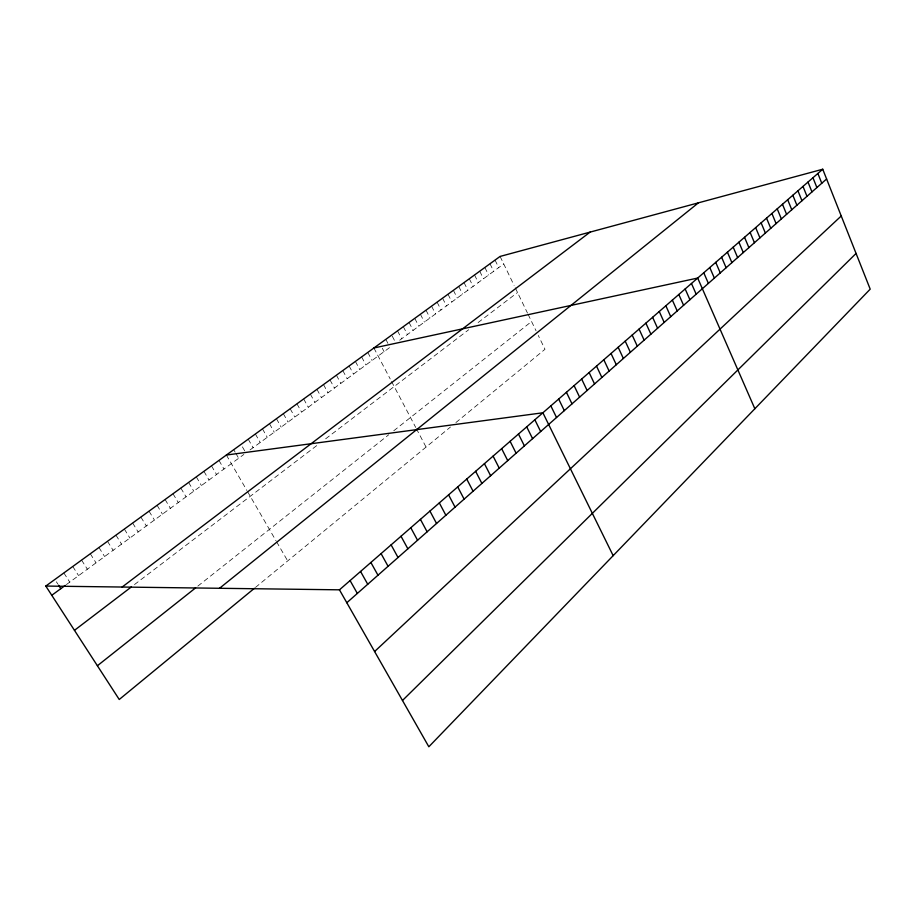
<?xml version="1.0" encoding="UTF-8"?>
<svg xmlns="http://www.w3.org/2000/svg" width="916" height="916" viewBox="0 0 916 916"><rect width="100%" height="100%" fill="white"/><g stroke="black" fill="none" stroke-linecap="round" stroke-linejoin="round"><path stroke-width="0.69" stroke-dasharray="4.58 3.44" d="M255.45 587.442L450.466 427.016M455.905 422.551L544.986 349.282L538.287 335.451M197.833 586.114L388.762 434.734M393.754 430.772L531.555 321.516M134.48 584.568L317.989 444.649M325.649 438.81L468.706 329.726M478.129 322.546L517.529 292.502M66.399 584.58L243.839 454.473M250.011 449.951L391.934 345.893M399.708 340.191L503.72 263.934M56.368 581.774L57.845 584.065M63.868 572.947L69.742 582.118M72.776 566.489L78.593 575.626M81.581 560.1L87.352 569.202M90.306 553.768L96.031 562.848M98.939 547.493L104.619 556.55M107.493 541.287L113.126 550.31M115.966 535.15L121.542 544.138M124.347 529.059L129.877 538.024M132.66 523.036L138.144 531.967M140.881 517.071L146.32 525.979M149.022 511.162L154.415 520.036M157.094 505.3L162.441 514.151M165.086 499.506L170.387 508.323M172.998 493.758L178.265 502.552M180.841 488.068L186.062 496.838M188.604 482.434L193.791 491.171M196.299 476.858L201.44 485.56M203.924 471.316L209.02 479.995M211.481 465.843L216.542 474.488M218.97 460.416L223.985 469.038M226.378 455.034L246.908 490.495M247.583 491.652L275.968 540.692M276.621 541.825L287.681 560.924M233.729 449.699L235.137 452.149M235.847 453.374L238.664 458.263M242.408 446.859L245.213 451.737M248.225 439.176L253.079 447.695M255.369 433.989L260.201 442.485M262.457 428.848L267.243 437.31M269.487 423.753L274.239 432.192M276.449 418.704L281.155 427.108M283.342 413.7L288.025 422.081M290.177 408.742L294.826 417.089M296.956 403.819L301.57 412.143M303.677 398.941L308.257 407.242M310.341 394.109L314.886 402.387M316.947 389.323L321.447 397.567M323.497 384.571L327.962 392.792M329.978 379.854L334.42 388.063M336.412 375.194L340.832 383.369M342.802 370.556L347.175 378.709M349.122 365.965L353.473 374.094M355.397 361.419L359.713 369.514M361.614 356.908L365.908 364.98M367.785 352.431L372.045 360.48M373.9 347.988L390.205 378.949M391.533 381.48L415.704 427.417M416.356 428.654L426.066 447.1M382.281 348.217L384.079 351.652M385.819 339.344L388.201 343.901M392.288 336.218L394.647 340.763M397.533 330.848L401.643 338.771M403.315 326.646L407.402 334.558M409.063 322.478L413.116 330.367M414.753 318.344L418.784 326.21M426.02 310.18L429.993 317.989M420.41 314.245L424.406 322.089M431.573 306.139L435.524 313.936M437.092 302.143L441.02 309.906M442.565 298.169L446.47 305.91M448.004 294.219L451.874 301.948M453.397 290.315L457.233 298.009M458.744 286.433L462.557 294.105M469.313 278.762L473.091 286.387M464.046 282.575L467.847 290.235M474.545 274.96L478.289 282.575M479.732 271.205L483.453 278.796M484.873 267.472L488.572 275.04M489.991 263.762L493.667 271.308M500.09 256.434L514.094 285.391M515.239 287.761L527.49 313.089M528.074 314.303L536.055 330.813M495.052 260.075L498.705 267.609"/><path stroke-width="1.37" d="M402.479 700.488L856.071 253.446M374.598 651.528L841.243 215.993M346.809 602.739L826.598 178.986L822.74 169.231L500.09 256.434L45.8 586.057L119.24 699.492L254.419 588.29M45.8 586.057L339.458 589.824L822.74 169.231M219.519 588.29L698.439 202.825M97.394 665.749L195.635 587.854M74.459 630.334L131.354 586.95M122.149 587.042L590.133 232.091M51.777 595.285L65.276 585.393M373.9 347.988L697.694 278.052L754.853 408.754M226.378 455.034L542.89 412.784L613.159 555.657M58.59 585.221L60.811 588.667M339.458 589.824L428.837 746.769L870.2 289.147L826.598 178.986M350.084 580.584L357.343 593.442M360.549 571.458L367.74 584.259M370.877 562.481L377.976 575.214M381.067 553.607L388.075 566.294M391.109 544.871L398.036 557.5M401.013 536.249L407.872 548.821M410.792 527.742L417.559 540.257M420.421 519.361L427.119 531.807M429.936 511.082L436.554 523.483M439.325 502.918L445.863 515.25M448.577 494.858L455.057 507.143M457.714 486.9L464.114 499.14M466.736 479.057L473.068 491.228M475.633 471.305L481.896 483.43M484.427 463.668L490.621 475.725M493.094 456.111L499.22 468.133M501.659 448.668L507.727 460.622M510.109 441.306L516.109 453.214M518.467 434.035L524.399 445.897M526.711 426.867L532.585 438.661M534.852 419.78L540.658 431.528M550.837 405.868L556.527 417.513M558.68 399.044L564.313 410.631M566.432 392.3L572.008 403.841M574.092 385.625L579.61 397.132M581.66 379.041L587.122 390.491M589.125 372.537L594.541 383.941M596.522 366.114L601.881 377.461M603.816 359.759L609.129 371.06M611.029 353.473L616.296 364.728M618.163 347.267L623.372 358.477M625.216 341.141L630.368 352.294M632.177 335.073L637.296 346.179M639.07 329.073L644.131 340.145M645.883 323.153L650.898 334.168M652.616 317.291L657.585 328.26M659.268 311.497L664.192 322.421M665.852 305.772L670.73 316.65M672.367 300.105L677.199 310.936M678.802 294.494L683.588 305.291M685.168 288.952L689.92 299.704M691.466 283.479L696.171 294.173M703.774 272.773L708.389 283.387M709.785 267.541L714.365 278.109M715.728 262.365L720.274 272.899M721.613 257.247L726.113 267.735M727.43 252.175L731.895 262.629M733.201 247.16L737.62 257.568M738.903 242.202L743.288 252.564M744.536 237.29L748.887 247.618M750.124 232.424L754.44 242.717M755.654 227.615L759.937 237.862M761.127 222.851L765.375 233.053M766.543 218.134L770.757 228.302M771.913 213.474L776.092 223.596M777.226 208.848L781.359 218.935M782.482 204.268L786.592 214.321M792.844 195.257L796.886 205.23M787.691 199.745L791.768 209.753M797.951 190.814L801.958 200.741M803 186.417L806.985 196.31M808.004 182.055L811.954 191.913M812.961 177.738L816.889 187.562M817.873 173.468L821.767 183.257"/></g></svg>
